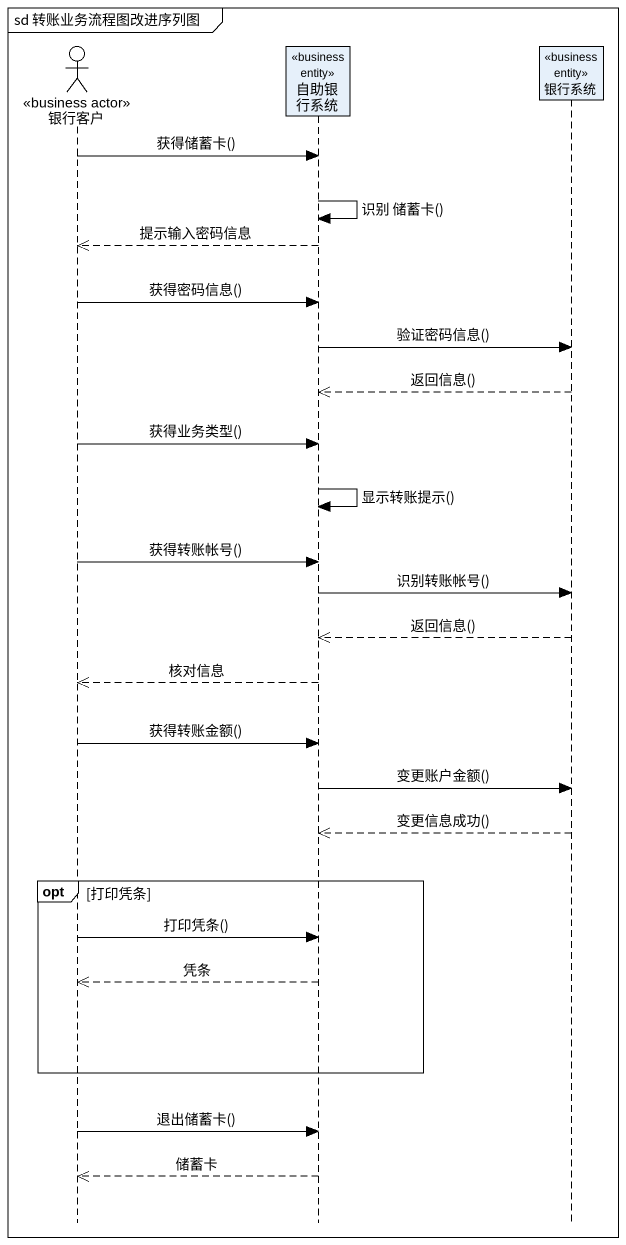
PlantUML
@startuml
mainframe sd 转账业务流程图改进序列图
hide footbox
actor 银行客户 <<business actor>>
participant 自助银行系统 <<business entity>>
participant 银行系统 <<business entity>>

银行客户 -> 自助银行系统 : 获得储蓄卡()
自助银行系统 -> 自助银行系统 : 识别 储蓄卡()
自助银行系统 -->> 银行客户 : 提示输入密码信息
银行客户 -> 自助银行系统 : 获得密码信息()
自助银行系统 -> 银行系统 : 验证密码信息()
银行系统 -->> 自助银行系统 : 返回信息()
银行客户 -> 自助银行系统 : 获得业务类型()
自助银行系统 -> 自助银行系统 : 显示转账提示()
银行客户 -> 自助银行系统 : 获得转账帐号()
自助银行系统 -> 银行系统 : 识别转账帐号()
银行系统 -->> 自助银行系统 : 返回信息()
自助银行系统 -->> 银行客户 : 核对信息
银行客户 -> 自助银行系统 : 获得转账金额()
自助银行系统 -> 银行系统 : 变更账户金额()
银行系统 -->> 自助银行系统 : 变更信息成功()
opt 打印凭条
  银行客户 -> 自助银行系统 : 打印凭条()
  自助银行系统 -->> 银行客户 : 凭条
end
银行客户 -> 自助银行系统 : 退出储蓄卡()
自助银行系统 -->> 银行客户 : 储蓄卡
@enduml
